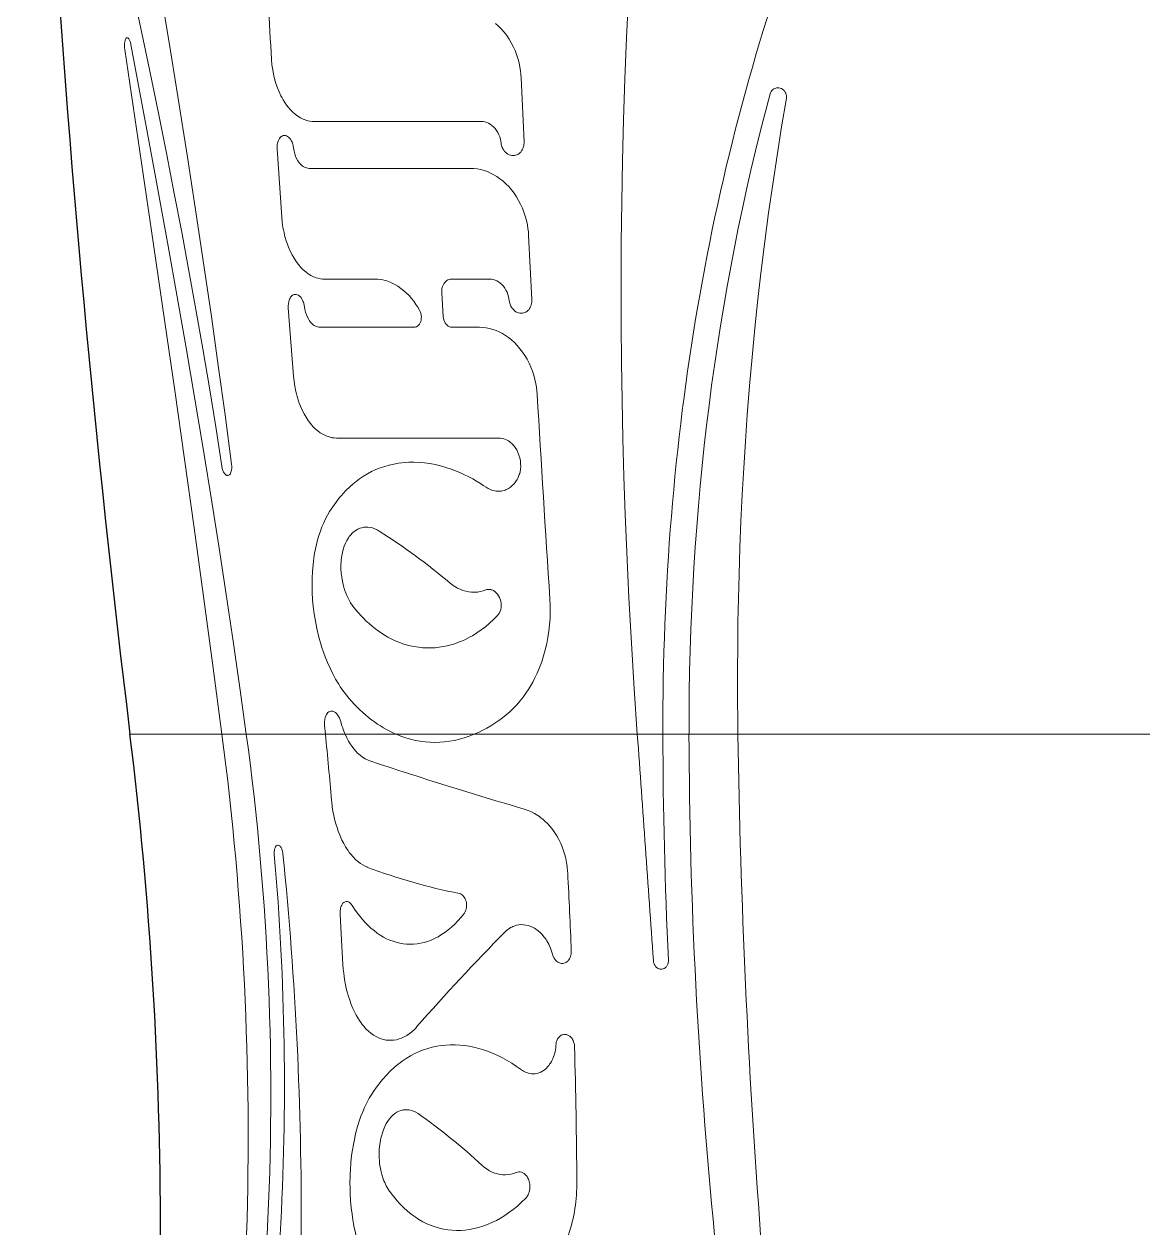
# Model space of a CAD drawing. Extents: x -234 to 800, y -95 to 506.
# Drawn here: x 732.17 to 764.99, y 76.43 to 111.96 of the extents above; entities that cross this region are included whole.
import ezdxf

# ---------------------------------------------------------------- set-up
doc = ezdxf.new("R2010")
doc.units = 0
doc.header["$LTSCALE"] = 7
doc.header["$MEASUREMENT"] = 0
doc.layers.get('0').update_dxf_attribs({"linetype": 'CONTINUOUS', "lineweight": 15})

msp = doc.modelspace()

# ---------------------------------------------------------------- linework, layer by layer
at = {"color": 7, "lineweight": 13, "ltscale": 0.04688}
msp.add_line((746.7506, 110.3895), (746.8362, 108.5163), dxfattribs=at)
at = {"color": 7, "lineweight": 13, "ltscale": 0.122548}
msp.add_line((745.5806, 109.1108), (740.6787, 109.1108), dxfattribs=at)
at = {"color": 7, "lineweight": 13, "ltscale": 0.050332}
msp.add_line((739.727, 106.2978), (739.5914, 108.3065), dxfattribs=at)
at = {"color": 7, "lineweight": 13, "ltscale": 0.118523}
msp.add_line((740.5259, 107.7338), (745.2668, 107.7338), dxfattribs=at)
at = {"color": 7, "lineweight": 13, "ltscale": 0.046895}
msp.add_line((746.9709, 105.7623), (747.0687, 103.8891), dxfattribs=at)
at = {"color": 7, "lineweight": 13, "ltscale": 0.037282}
msp.add_line((742.4729, 104.4836), (740.9817, 104.4836), dxfattribs=at)
at = {"color": 7, "lineweight": 13, "ltscale": 0.027982}
msp.add_line((745.8241, 104.4836), (744.7049, 104.4836), dxfattribs=at)
at = {"color": 7, "lineweight": 13, "ltscale": 0.017467}
msp.add_line((744.4198, 104.078), (744.4626, 103.3806), dxfattribs=at)
at = {"color": 7, "lineweight": 13, "ltscale": 0.050365}
msp.add_line((740.0723, 101.6328), (739.9184, 103.6415), dxfattribs=at)
at = {"color": 7, "lineweight": 13, "ltscale": 0.068987}
msp.add_line((740.8466, 103.0688), (743.606, 103.0688), dxfattribs=at)
at = {"color": 7, "lineweight": 13, "ltscale": 0.020208}
msp.add_line((744.7187, 103.0688), (745.527, 103.0688), dxfattribs=at)
at = {"color": 7, "lineweight": 13, "ltscale": 0.119228}
msp.add_line((746.0969, 99.8186), (741.3278, 99.8186), dxfattribs=at)
at = {"color": 7, "lineweight": 13, "ltscale": 0.006425}
msp.add_line((741.007, 91.1227), (740.9817, 91.3785), dxfattribs=at)
at = {"color": 7, "lineweight": 13, "ltscale": 0.395582}
msp.add_line((751.0951, 91.1227), (735.2719, 91.1227), dxfattribs=at)
at = {"color": 7, "lineweight": 13}
msp.add_line((796.0635, 91.1227), (751.0951, 91.1227), dxfattribs=at)
for points in [[(735.4943, 116.9488), (735.9264, 114.3974), (736.1404, 113.1168), (736.4098, 111.484), (736.6749, 109.8466), (736.958, 108.0577), (737.097, 107.1615), (737.2342, 106.2642), (737.4495, 104.8266), (737.6595, 103.3866), (737.8637, 101.9446), (738.0621, 100.5007), (738.2543, 99.0552)], [(737.9673, 98.989), (737.7874, 100.1424), (737.6004, 101.2933), (737.4066, 102.4412), (737.2065, 103.586), (737.0003, 104.7273), (736.7886, 105.8648), (736.5719, 106.9982), (736.3507, 108.1271), (736.1257, 109.2513), (735.9604, 110.0642), (735.7937, 110.8744), (735.4574, 112.4858), (735.2172, 113.6237), (734.7385, 115.8792)], [(750.1607, 91.1227), (750.0691, 92.4574), (749.987, 93.7925), (749.9494, 94.4618), (749.9143, 95.1311), (749.8817, 95.7975), (749.8516, 96.464), (749.8066, 97.5776), (749.7686, 98.6913), (749.7375, 99.8051), (749.7134, 100.9191), (749.6963, 102.033), (749.6864, 103.147), (749.6837, 104.3499), (749.6895, 105.5527), (749.7038, 106.7552), (749.7266, 107.9574), (749.7581, 109.1592), (749.7983, 110.3605), (749.8473, 111.5613), (749.905, 112.7616), (749.9716, 113.9612), (750.0471, 115.1603)], [(745.9964, 111.9901), (746.0858, 111.9101), (746.1709, 111.8236), (746.2512, 111.7312), (746.3264, 111.6332), (746.3962, 111.53), (746.4605, 111.4222), (746.5189, 111.3102), (746.5711, 111.1944), (746.6171, 111.0754), (746.6566, 110.9536), (746.6895, 110.8295), (746.7156, 110.7035), (746.7319, 110.5994), (746.7436, 110.4946), (746.7506, 110.3895)], [(735.1173, 111.2199), (735.1109, 111.2776), (735.1086, 111.3363), (735.1104, 111.3935), (735.1163, 111.4441), (735.1265, 111.4898), (735.1333, 111.5098), (735.141, 111.5275), (735.1536, 111.5479), (735.1679, 111.5619), (735.1832, 111.5687), (735.199, 111.5681), (735.2153, 111.5604), (735.2313, 111.5462), (735.2417, 111.5332), (735.2516, 111.5178), (735.2695, 111.4811), (735.2846, 111.4379), (735.3003, 111.3723)], [(735.3003, 111.3723), (735.7879, 108.7526), (736.0306, 107.4359), (736.3913, 105.4528), (736.6578, 103.9598), (736.92, 102.4621), (737.1771, 100.9603), (737.4283, 99.4547), (737.6732, 97.9456), (737.8877, 96.5849), (738.0964, 95.2219), (738.2989, 93.8571), (738.4953, 92.4906), (738.6853, 91.1227)], [(737.9708, 91.1227), (737.7038, 93.1442), (737.4314, 95.1642), (737.1539, 97.1824), (736.8716, 99.1982), (736.5851, 101.2113), (736.2949, 103.2211), (735.9039, 105.8952), (735.5104, 108.5617), (735.1173, 111.2199)], [(740.6787, 109.1108), (740.6164, 109.1133), (740.5544, 109.1208), (740.4927, 109.1333), (740.4315, 109.1507), (740.3911, 109.165), (740.3511, 109.1813), (740.3115, 109.1998), (740.2724, 109.2203), (740.1958, 109.2672), (740.1217, 109.3217), (740.0503, 109.3834), (739.9819, 109.4518), (739.9234, 109.5186), (739.8676, 109.5902), (739.8147, 109.6662), (739.7649, 109.7463), (739.7334, 109.8017), (739.7033, 109.8588), (739.6475, 109.9772), (739.5975, 110.1006), (739.5536, 110.2283), (739.5159, 110.3596), (739.4844, 110.4937), (739.4591, 110.63), (739.4392, 110.777), (739.4266, 110.925)], [(754.0572, 109.9183), (754.07, 109.9545), (754.0881, 109.9883), (754.1112, 110.0187), (754.1387, 110.0449), (754.1702, 110.0663), (754.205, 110.0826), (754.2418, 110.0932), (754.2794, 110.0976), (754.317, 110.096), (754.3541, 110.0884), (754.3897, 110.0752), (754.4231, 110.0566), (754.4537, 110.0329), (754.4807, 110.0048), (754.5033, 109.9728), (754.521, 109.9376), (754.5334, 109.9), (754.54, 109.861), (754.5409, 109.8263), (754.5373, 109.792)], [(754.5373, 109.792), (754.3951, 108.9523), (754.2606, 108.1115), (754.1336, 107.2694), (754.0143, 106.4262), (753.9026, 105.582), (753.7983, 104.7367), (753.7015, 103.8905), (753.6122, 103.0434), (753.5303, 102.1955), (753.4557, 101.3468), (753.3883, 100.4974), (753.333, 99.7182), (753.2837, 98.9385), (753.2404, 98.1583), (753.2031, 97.3777), (753.1716, 96.5967), (753.1461, 95.8154), (753.128, 95.112), (753.1147, 94.4083), (753.106, 93.7045), (753.102, 93.0005), (753.1018, 92.532), (753.1036, 92.0634), (753.1075, 91.5931), (753.1134, 91.1227)], [(746.1601, 108.4854), (746.1528, 108.5366), (746.1424, 108.5871), (746.1228, 108.656), (746.0974, 108.7225), (746.0664, 108.7859), (746.0301, 108.8455), (745.9889, 108.9007), (745.9432, 108.9507), (745.8934, 108.995), (745.8456, 109.0293), (745.7954, 109.058), (745.7432, 109.0808), (745.6897, 109.0974), (745.6352, 109.1074), (745.5806, 109.1108)], [(739.5914, 108.3065), (739.5903, 108.3668), (739.595, 108.4265), (739.6053, 108.4832), (739.6213, 108.5362), (739.6381, 108.575), (739.6584, 108.6098), (739.6818, 108.6398), (739.7082, 108.6643), (739.7375, 108.6828), (739.7689, 108.6946), (739.8014, 108.6991), (739.8323, 108.6966), (739.8631, 108.6878), (739.8932, 108.673), (739.9221, 108.6525), (739.9531, 108.6229), (739.9813, 108.5875), (740.0061, 108.5473), (740.0275, 108.503), (740.0394, 108.4725), (740.0496, 108.4408), (740.0584, 108.4068), (740.07, 108.3398)], [(746.8362, 108.5163), (746.8363, 108.4742), (746.8328, 108.4322), (746.8256, 108.3909), (746.8148, 108.3509), (746.8005, 108.3127), (746.7828, 108.2766), (746.7621, 108.2435), (746.7384, 108.213), (746.712, 108.1858), (746.6837, 108.1626), (746.6533, 108.1431), (746.6211, 108.1276), (746.5877, 108.1164), (746.5534, 108.1093), (746.5187, 108.1067), (746.4768, 108.1093), (746.4353, 108.1181), (746.3948, 108.1329), (746.3561, 108.1533), (746.3197, 108.179), (746.2911, 108.2045), (746.2646, 108.2334), (746.2406, 108.2651), (746.2241, 108.291), (746.2093, 108.3181), (746.1963, 108.3463), (746.185, 108.3754), (746.1695, 108.4297), (746.1601, 108.4854)], [(740.07, 108.3398), (740.0772, 108.289), (740.0868, 108.2387), (740.1065, 108.1623), (740.1319, 108.0888), (740.1627, 108.0193), (740.1986, 107.9549), (740.2193, 107.9237), (740.2412, 107.8944), (740.2625, 107.8691), (740.2848, 107.8456), (740.329, 107.8067), (740.3522, 107.7901), (740.376, 107.7755), (740.4125, 107.7575), (740.4499, 107.7444), (740.4878, 107.7365), (740.5259, 107.7338)], [(745.2668, 107.7338), (745.366, 107.7299), (745.4653, 107.7181), (745.5643, 107.6987), (745.6626, 107.6717), (745.7597, 107.6373), (745.8552, 107.5958), (745.9487, 107.5473), (746.0399, 107.4921), (746.1284, 107.4306), (746.2138, 107.3629), (746.3029, 107.2829), (746.3876, 107.1964), (746.4677, 107.1039), (746.5428, 107.0059), (746.6126, 106.9027), (746.6768, 106.795), (746.7353, 106.683), (746.7878, 106.5673), (746.834, 106.4484), (746.8739, 106.3266), (746.9073, 106.2026), (746.9341, 106.0767), (746.951, 105.9725), (746.9633, 105.8676), (746.9709, 105.7623)], [(740.9817, 104.4836), (740.9201, 104.4861), (740.8587, 104.4937), (740.7976, 104.5062), (740.7369, 104.5235), (740.6971, 104.5378), (740.6576, 104.5541), (740.6181, 104.5726), (740.5791, 104.5932), (740.503, 104.6401), (740.4293, 104.6945), (740.3582, 104.7562), (740.2901, 104.8246), (740.2537, 104.8652), (740.2182, 104.9078), (740.1506, 104.9981), (740.0873, 105.0949), (740.0286, 105.1976), (739.9747, 105.3054), (739.9257, 105.4179), (739.8902, 105.5107), (739.8579, 105.6057), (739.8289, 105.7027), (739.8094, 105.7762), (739.7918, 105.8505), (739.776, 105.9262), (739.7621, 106.0025), (739.7409, 106.1496), (739.727, 106.2978)], [(743.7691, 103.5749), (743.7187, 103.6595), (743.6654, 103.7412), (743.6006, 103.8313), (743.5324, 103.9167), (743.4609, 103.9973), (743.3864, 104.0728), (743.3088, 104.1429), (743.2229, 104.2116), (743.1343, 104.2733), (743.0435, 104.3277), (742.9506, 104.3745), (742.9033, 104.3951), (742.8556, 104.4135), (742.8084, 104.4297), (742.7609, 104.4438), (742.6889, 104.4611), (742.6168, 104.4736), (742.5447, 104.4811), (742.4729, 104.4836)], [(744.7049, 104.4836), (744.6695, 104.4809), (744.6346, 104.4728), (744.601, 104.4596), (744.5695, 104.4415), (744.5367, 104.4154), (744.5072, 104.3839), (744.4815, 104.3478), (744.46, 104.3077), (744.4429, 104.2644), (744.4343, 104.2353), (744.4276, 104.2052), (744.4227, 104.1737), (744.4197, 104.1417), (744.4198, 104.078)], [(746.4013, 103.8582), (746.3937, 103.9094), (746.383, 103.9601), (746.3631, 104.0289), (746.3375, 104.0953), (746.3064, 104.1587), (746.2702, 104.2183), (746.2291, 104.2734), (746.1835, 104.3235), (746.134, 104.3677), (746.0866, 104.402), (746.0368, 104.4308), (745.9851, 104.4536), (745.9321, 104.4702), (745.8782, 104.4802), (745.8241, 104.4836)], [(739.9184, 103.6415), (739.9167, 103.7018), (739.9206, 103.7615), (739.9303, 103.8182), (739.9455, 103.8712), (739.956, 103.8975), (739.968, 103.9221), (739.9863, 103.9519), (740.0071, 103.9778), (740.0302, 103.9993), (740.0589, 104.0178), (740.0898, 104.0296), (740.1219, 104.0341), (740.1525, 104.0316), (740.1829, 104.0228), (740.2128, 104.0079), (740.2416, 103.9875), (740.2725, 103.9578), (740.3006, 103.9225), (740.3255, 103.8822), (740.3471, 103.838), (740.3593, 103.8067), (740.3699, 103.7743), (740.3857, 103.7071), (740.3906, 103.6748)], [(747.0687, 103.8891), (747.0692, 103.847), (747.066, 103.805), (747.0592, 103.7637), (747.0488, 103.7237), (747.035, 103.6855), (747.0177, 103.6494), (746.9975, 103.6162), (746.9743, 103.5857), (746.9484, 103.5585), (746.9206, 103.5353), (746.8907, 103.5159), (746.859, 103.5004), (746.8261, 103.4891), (746.7923, 103.4821), (746.758, 103.4795), (746.7166, 103.4821), (746.6755, 103.4909), (746.6354, 103.5057), (746.5971, 103.5261), (746.561, 103.5518), (746.5326, 103.5774), (746.5062, 103.6063), (746.4823, 103.638), (746.466, 103.6636), (746.4513, 103.6904), (746.4381, 103.7188), (746.4267, 103.7482), (746.4109, 103.8024), (746.4013, 103.8582)], [(740.3906, 103.6748), (740.4047, 103.5899), (740.4245, 103.5104), (740.4502, 103.4338), (740.4818, 103.3613), (740.5187, 103.2941), (740.5394, 103.2625), (740.5614, 103.2327), (740.5839, 103.2056), (740.6075, 103.1806), (740.6515, 103.1417), (740.6746, 103.1251), (740.6981, 103.1105), (740.7344, 103.0925), (740.7714, 103.0794), (740.809, 103.0715), (740.8466, 103.0688)], [(743.606, 103.0688), (743.6246, 103.0698), (743.6429, 103.0729), (743.6611, 103.078), (743.6789, 103.0851), (743.7122, 103.1049), (743.742, 103.1314), (743.7666, 103.1626), (743.7873, 103.1988), (743.8035, 103.2387), (743.8152, 103.2823), (743.8217, 103.3277), (743.8232, 103.3741), (743.8187, 103.4268), (743.8079, 103.4791), (743.7912, 103.529), (743.7691, 103.5749)], [(744.4626, 103.3806), (744.4686, 103.3316), (744.4805, 103.2833), (744.498, 103.2373), (744.5198, 103.1962), (744.5459, 103.1595), (744.5762, 103.1279), (744.609, 103.1029), (744.6445, 103.0842), (744.6814, 103.0727), (744.7187, 103.0688)], [(745.527, 103.0688), (745.6251, 103.0649), (745.7233, 103.0531), (745.8212, 103.0337), (745.9185, 103.0067), (746.0146, 102.9722), (746.1092, 102.9307), (746.2019, 102.8822), (746.2922, 102.8271), (746.38, 102.7655), (746.4647, 102.698), (746.5533, 102.6178), (746.6376, 102.5313), (746.7174, 102.4388), (746.7922, 102.3408), (746.8618, 102.2376), (746.926, 102.1299), (746.9845, 102.018), (747.0371, 101.9024), (747.0836, 101.7835), (747.1238, 101.6619), (747.1576, 101.538), (747.1849, 101.4122), (747.2024, 101.3078), (747.2153, 101.2027), (747.2237, 101.0973)], [(741.3278, 99.8186), (741.267, 99.8211), (741.2063, 99.8287), (741.1459, 99.8412), (741.0859, 99.8586), (741.0466, 99.8728), (741.0077, 99.889), (740.9684, 99.9076), (740.9296, 99.9283), (740.8541, 99.9752), (740.781, 100.0296), (740.7103, 100.0912), (740.6426, 100.1595), (740.6062, 100.2002), (740.5708, 100.2428), (740.5031, 100.3331), (740.4398, 100.43), (740.3809, 100.5326), (740.3267, 100.6404), (740.2772, 100.7528), (740.2412, 100.8456), (740.2084, 100.9406), (740.1788, 101.0375), (740.1588, 101.1113), (740.1406, 101.1859), (740.1099, 101.3371), (740.0875, 101.4844), (740.0723, 101.6328)], [(746.632, 98.5984), (746.6567, 98.6443), (746.6782, 98.6926), (746.6965, 98.7428), (746.7081, 98.7816), (746.7178, 98.8212), (746.7317, 98.9025), (746.7379, 98.9856), (746.7366, 99.0696), (746.7278, 99.1533), (746.7115, 99.236), (746.6882, 99.3163), (746.6579, 99.3938), (746.621, 99.4674), (746.5779, 99.5363), (746.5541, 99.5687), (746.5289, 99.5997), (746.5024, 99.6289), (746.4748, 99.6564), (746.4471, 99.6811), (746.4184, 99.704), (746.3787, 99.7316), (746.3376, 99.7558), (746.2953, 99.7762), (746.2466, 99.7946), (746.1971, 99.8079), (746.147, 99.8159), (746.0969, 99.8186)], [(738.2543, 99.0552), (738.2593, 98.9913), (738.2579, 98.9277), (738.2546, 98.897), (738.2497, 98.8677), (738.2435, 98.8416), (738.2358, 98.8172), (738.223, 98.7876), (738.2077, 98.7623), (738.1899, 98.7421), (738.1687, 98.7271), (738.1575, 98.7225), (738.146, 98.7199), (738.1342, 98.7193), (738.1224, 98.7208), (738.1095, 98.7246), (738.0966, 98.7307), (738.0713, 98.7493), (738.0479, 98.7751), (738.0338, 98.7951), (738.021, 98.8172), (737.9988, 98.8667), (737.9811, 98.9226), (737.9673, 98.989)], [(741.1285, 97.6591), (741.2213, 97.8025), (741.3191, 97.9397), (741.3703, 98.0065), (741.4228, 98.0717), (741.4756, 98.1339), (741.5296, 98.1946), (741.6192, 98.2888), (741.7119, 98.3784), (741.8075, 98.4633), (741.9059, 98.5433), (742.0071, 98.6184), (742.1228, 98.6958), (742.2417, 98.7669), (742.3636, 98.8315), (742.4884, 98.8896), (742.616, 98.9409), (742.7462, 98.9855), (742.8787, 99.0233), (743.0134, 99.0542), (743.1502, 99.0783), (743.2496, 99.0913), (743.3499, 99.1007), (743.4509, 99.1066), (743.5272, 99.1087), (743.6037, 99.1088), (743.7578, 99.103), (743.9128, 99.0894), (744.0686, 99.0679), (744.2248, 99.0387), (744.3811, 99.0019), (744.5374, 98.9576), (744.6934, 98.9059), (744.8252, 98.8564), (744.9564, 98.8018), (745.0869, 98.7422), (745.2165, 98.6776), (745.3308, 98.6162), (745.4441, 98.5511), (745.5565, 98.4823), (745.64, 98.4284), (745.7229, 98.3725)], [(745.7229, 98.3725), (745.7839, 98.3346), (745.8474, 98.3036), (745.9127, 98.2799), (745.9799, 98.2637), (746.0139, 98.2585), (746.048, 98.2554), (746.0819, 98.2543), (746.1157, 98.2552), (746.1606, 98.2595), (746.2051, 98.2675), (746.249, 98.279), (746.2813, 98.2899), (746.3131, 98.3028), (746.3448, 98.3178), (746.3758, 98.3348), (746.4062, 98.3538), (746.4357, 98.3746), (746.4916, 98.4213), (746.5433, 98.4746), (746.5902, 98.5339), (746.632, 98.5984)], [(741.6965, 92.1815), (741.6262, 92.2667), (741.558, 92.3553), (741.492, 92.4473), (741.4438, 92.5183), (741.3969, 92.5911), (741.3069, 92.7414), (741.222, 92.8978), (741.1423, 93.0598), (741.068, 93.2267), (740.999, 93.3982), (740.9501, 93.5315), (740.9045, 93.667), (740.8621, 93.8043), (740.8324, 93.9084), (740.8045, 94.0133), (740.7544, 94.2254), (740.7118, 94.4399), (740.6767, 94.6561), (740.6493, 94.8734), (740.6303, 95.081), (740.6184, 95.2886), (740.6137, 95.4956), (740.6163, 95.7013), (740.6263, 95.9053), (740.6438, 96.1068), (740.6554, 96.2064), (740.669, 96.3052), (740.69, 96.4355), (740.7145, 96.5639), (740.7425, 96.6903), (740.7772, 96.8261), (740.8161, 96.959), (740.8593, 97.0886), (740.9068, 97.2146), (740.9563, 97.3317), (741.0099, 97.4451), (741.0673, 97.5543), (741.1285, 97.6591)], [(741.8446, 94.8419), (741.7938, 94.9093), (741.7463, 94.9812), (741.702, 95.0572), (741.6612, 95.1369), (741.636, 95.1919), (741.6123, 95.2481), (741.57, 95.3641), (741.5344, 95.4838), (741.5057, 95.6064), (741.4841, 95.7309), (741.4696, 95.8564), (741.4623, 95.9833), (741.4626, 96.1095), (741.4657, 96.1733), (741.4708, 96.2365), (741.4776, 96.2968), (741.4863, 96.3563), (741.5054, 96.4552), (741.53, 96.5509), (741.5601, 96.6427), (741.5956, 96.7299), (741.6364, 96.8118), (741.6825, 96.8877), (741.7075, 96.9234), (741.7339, 96.9573), (741.7599, 96.9877), (741.7871, 97.0164), (741.8259, 97.0527), (741.8665, 97.0854), (741.9087, 97.1144), (741.9615, 97.144), (742.0162, 97.1679), (742.0726, 97.1859), (742.1304, 97.1978), (742.1893, 97.2035), (742.2562, 97.2027), (742.3236, 97.1942), (742.391, 97.1781), (742.4578, 97.1547), (742.5238, 97.1242), (742.5884, 97.087)], [(744.6547, 95.5686), (744.7274, 95.5117), (744.8028, 95.4607), (744.8805, 95.4158), (744.9602, 95.3775), (745.0429, 95.3454), (745.127, 95.3207), (745.2119, 95.3033), (745.2974, 95.2935), (745.3829, 95.2914), (745.4682, 95.2969), (745.5527, 95.31), (745.636, 95.3306), (745.7177, 95.3588)], [(745.7177, 95.3588), (745.7461, 95.368), (745.7754, 95.3736), (745.8054, 95.3755), (745.828, 95.3746), (745.8506, 95.3716), (745.8731, 95.3667), (745.8952, 95.3597), (745.9176, 95.3506), (745.9396, 95.3395), (745.9818, 95.3118), (746.0208, 95.2775), (746.0559, 95.2375), (746.0876, 95.1909), (746.1144, 95.1398), (746.136, 95.0845), (746.1516, 95.0268), (746.161, 94.9671), (746.1641, 94.9067), (746.1606, 94.8473), (746.1505, 94.7896), (746.135, 94.7375), (746.114, 94.6891), (746.0876, 94.6452), (746.0562, 94.6067)], [(747.5943, 95.095), (747.6032, 94.9048), (747.6048, 94.7149), (747.599, 94.5255), (747.5859, 94.3372), (747.5654, 94.1504), (747.5377, 93.9654), (747.5028, 93.7827), (747.4607, 93.6027), (747.4116, 93.4258), (747.3554, 93.2525), (747.2925, 93.0832), (747.2228, 92.9183), (747.1854, 92.8376), (747.1465, 92.7582), (747.0921, 92.6543), (747.035, 92.553), (746.975, 92.4542), (746.8927, 92.3291), (746.8059, 92.209), (746.7149, 92.094), (746.6199, 91.9846), (746.5209, 91.8808), (746.4183, 91.7831), (746.3122, 91.6917)], [(746.0562, 94.6067), (745.9419, 94.4913), (745.8238, 94.3824), (745.7022, 94.2802), (745.5774, 94.185), (745.4495, 94.097), (745.3189, 94.0164), (745.2526, 93.979), (745.1857, 93.9435), (745.0957, 93.8993), (745.0048, 93.8586), (744.913, 93.8215), (744.8019, 93.7819), (744.6898, 93.7475), (744.577, 93.7186), (744.4635, 93.6951), (744.3496, 93.6771), (744.2268, 93.664), (744.1039, 93.6573), (743.981, 93.6571), (743.8583, 93.6633), (743.736, 93.676), (743.6143, 93.6951), (743.4934, 93.7207), (743.3735, 93.7525), (743.2828, 93.781), (743.1929, 93.8131), (743.1038, 93.8487), (743.0375, 93.8778), (742.9717, 93.9088), (742.8417, 93.9766), (742.7142, 94.0519), (742.5892, 94.1346), (742.4882, 94.2082), (742.3892, 94.2865), (742.2922, 94.3693), (742.1973, 94.4566), (742.136, 94.5164), (742.0757, 94.5781), (741.9581, 94.7067), (741.8446, 94.8419)], [(740.9817, 91.3785), (740.9781, 91.4396), (740.9798, 91.4998), (740.9866, 91.5579), (740.9989, 91.6131), (741.0158, 91.6622), (741.0377, 91.7061), (741.0583, 91.7361), (741.0817, 91.7614), (741.1076, 91.7812), (741.1356, 91.7951), (741.1659, 91.8028), (741.1972, 91.8037), (741.2289, 91.7977), (741.2472, 91.7912), (741.2653, 91.7827), (741.3006, 91.7595), (741.3339, 91.7291), (741.3645, 91.6924), (741.3931, 91.6489), (741.4179, 91.6012), (741.4387, 91.5499), (741.4555, 91.4958)], [(741.586, 91.1227), (741.6361, 91.017), (741.686, 90.9243), (741.7354, 90.8425), (741.7892, 90.7633), (741.8437, 90.692), (741.8984, 90.6281), (741.953, 90.5715), (741.9891, 90.5376), (742.0252, 90.5064), (742.0973, 90.4517), (742.169, 90.4065), (742.2405, 90.3701), (742.3116, 90.3422)], [(745.3743, 91.1227), (745.229, 91.0665), (745.0838, 91.0181), (744.9388, 90.9774), (744.794, 90.9444), (744.6496, 90.9187), (744.5054, 90.9005), (744.3615, 90.8896), (744.218, 90.8859), (744.0748, 90.8895), (743.9319, 90.9005), (743.7894, 90.9187), (743.6472, 90.9443), (743.5053, 90.9774), (743.3637, 91.0181), (743.2225, 91.0665), (743.0817, 91.1227)], [(742.2471, 87.2171), (742.1754, 87.2482), (742.1038, 87.2866), (742.0323, 87.3327), (741.9609, 87.3871), (741.8895, 87.4504), (741.8178, 87.5235), (741.7451, 87.6088), (741.7083, 87.6565), (741.6716, 87.7076), (741.6361, 87.7605), (741.6007, 87.8171), (741.5462, 87.9122), (741.492, 88.0185), (741.4377, 88.1386), (741.3837, 88.2758), (741.3472, 88.3816), (741.3115, 88.4985), (741.2772, 88.6282), (741.2515, 88.7416), (741.2279, 88.8649), (741.2075, 88.997), (741.1911, 89.1354), (741.1868, 89.182)], [(746.8694, 88.9159), (746.9615, 88.8847), (747.0539, 88.8454), (747.1464, 88.7975), (747.1932, 88.7699), (747.24, 88.7399), (747.2862, 88.7079), (747.3324, 88.6733), (747.3949, 88.6223), (747.4575, 88.5659), (747.5203, 88.5037), (747.6004, 88.4146), (747.6402, 88.3659), (747.6797, 88.3143), (747.7386, 88.2303), (747.797, 88.1372), (747.8548, 88.0331), (747.8834, 87.9763), (747.9117, 87.9159), (747.9541, 87.8154), (747.9948, 87.7041), (748.0328, 87.5804), (748.0603, 87.4722), (748.0842, 87.3546), (748.1033, 87.228), (748.1161, 87.0954), (748.1187, 87.0528)], [(739.5061, 87.5961), (739.5039, 87.6466), (739.5057, 87.6884), (739.5097, 87.7216), (739.5149, 87.7483), (739.5217, 87.773), (739.5291, 87.793), (739.5445, 87.823), (739.5612, 87.8441), (739.5796, 87.8582), (739.5976, 87.8653), (739.6162, 87.8664), (739.6353, 87.8619), (739.6499, 87.8546), (739.6645, 87.8439), (739.6837, 87.8244), (739.7037, 87.7959), (739.7245, 87.7551), (739.7405, 87.7106), (739.7483, 87.6816), (739.7555, 87.6458), (739.76, 87.612)], [(745.0846, 85.8712), (745.0981, 85.8909), (745.111, 85.9138), (745.1212, 85.9358), (745.1309, 85.9617), (745.1405, 85.996), (745.148, 86.0381), (745.1511, 86.0738), (745.1513, 86.1141), (745.1485, 86.1503), (745.1434, 86.1842), (745.1336, 86.2258), (745.1225, 86.2594), (745.1102, 86.289), (745.097, 86.3148), (745.0805, 86.3417), (745.0639, 86.3643), (745.0474, 86.3831), (745.0312, 86.399), (744.999, 86.4234), (744.967, 86.4399), (744.9347, 86.4497)], [(741.4368, 85.8325), (741.4357, 85.8925), (741.4391, 85.9442), (741.4452, 85.9866), (741.453, 86.022), (741.4624, 86.0541), (741.4725, 86.081), (741.4842, 86.1063), (741.4965, 86.1279), (741.5212, 86.1611), (741.5431, 86.1822), (741.5656, 86.1975), (741.5886, 86.2078), (741.6121, 86.2132), (741.6277, 86.2143), (741.6434, 86.2133), (741.6598, 86.2102), (741.6763, 86.205), (741.7051, 86.1907), (741.7338, 86.1695), (741.7628, 86.1396), (741.7924, 86.0986)], [(741.7924, 86.0986), (741.8832, 85.9604), (741.9741, 85.8346), (742.0654, 85.7202), (742.1568, 85.6161), (742.2486, 85.5214), (742.3406, 85.4356), (742.4331, 85.3579), (742.5253, 85.2884), (742.6179, 85.2262), (742.7108, 85.1711), (742.8039, 85.1228), (742.8974, 85.0811), (742.9911, 85.0457), (743.0851, 85.0166), (743.1865, 84.9922), (743.288, 84.9747), (743.3898, 84.9641), (743.4918, 84.9603), (743.5941, 84.9634), (743.6967, 84.9732), (743.7994, 84.99), (743.9024, 85.0137), (744.0055, 85.0445), (744.1087, 85.0826), (744.212, 85.1281), (744.3152, 85.1812), (744.4182, 85.2422), (744.5146, 85.3068), (744.6106, 85.3789), (744.7063, 85.459), (744.8016, 85.5476), (744.8966, 85.6453), (744.991, 85.7529), (745.0846, 85.8712)], [(747.672, 84.6661), (747.6447, 84.76), (747.6151, 84.8424), (747.584, 84.9152), (747.56, 84.9648), (747.5355, 85.0108), (747.5091, 85.056), (747.4825, 85.0978), (747.4522, 85.1414), (747.4219, 85.1813), (747.3649, 85.2479), (747.3083, 85.3047), (747.2515, 85.3536), (747.2158, 85.3808), (747.1798, 85.4056), (747.1435, 85.4281), (747.1073, 85.4483), (747.0352, 85.4818), (746.9636, 85.5068), (746.8924, 85.5238), (746.8218, 85.533), (746.7512, 85.5348), (746.6813, 85.5289), (746.612, 85.5154), (746.5434, 85.494), (746.5093, 85.4802), (746.4754, 85.4642), (746.4417, 85.4461), (746.4083, 85.4256), (746.3639, 85.3945), (746.32, 85.3587), (746.2767, 85.3178)], [(748.224, 84.7665), (748.2236, 84.7215), (748.2196, 84.6808), (748.2112, 84.6379), (748.2008, 84.6026), (748.1905, 84.5758), (748.1796, 84.5524), (748.1655, 84.5275), (748.1507, 84.5055), (748.1339, 84.4845), (748.1168, 84.4665), (748.0981, 84.4501), (748.0794, 84.4364), (748.0431, 84.4166), (748.0068, 84.404), (747.97, 84.398), (747.9327, 84.3985), (747.8948, 84.4057), (747.8565, 84.4198), (747.827, 84.436), (747.7976, 84.4574), (747.7679, 84.4854), (747.7382, 84.5216), (747.7148, 84.5582), (747.6927, 84.6039), (747.682, 84.6325), (747.672, 84.6661)], [(743.6929, 82.5402), (743.6559, 82.4993), (743.6187, 82.461), (743.544, 82.3921), (743.4692, 82.3328), (743.3942, 82.2822), (743.3191, 82.2399), (743.2439, 82.2053), (743.1684, 82.1781), (743.0927, 82.158), (743.0169, 82.145), (742.9414, 82.1391), (742.8662, 82.14), (742.7911, 82.1478), (742.7163, 82.1626), (742.6417, 82.1845), (742.5672, 82.2136), (742.493, 82.2503), (742.4188, 82.2948), (742.3448, 82.3477), (742.2708, 82.4096), (742.1972, 82.4811), (742.1247, 82.5621), (742.0885, 82.6069), (742.0524, 82.6547), (742.0044, 82.7237), (741.9566, 82.7993), (741.9087, 82.8823), (741.8603, 82.9751), (741.8127, 83.0767), (741.7656, 83.1892), (741.719, 83.3157), (741.6735, 83.4581), (741.6514, 83.5365), (741.6298, 83.6204), (741.5972, 83.7663), (741.5678, 83.9286), (741.5549, 84.0162), (741.5434, 84.1079), (741.5315, 84.2286), (741.5231, 84.3523)], [(751.0728, 84.4959), (751.0725, 84.462), (751.0691, 84.4311), (751.0622, 84.3993), (751.0534, 84.3727), (751.0438, 84.3505), (751.0336, 84.3316), (751.0124, 84.3011), (750.9973, 84.2845), (750.9818, 84.2704), (750.95, 84.2487), (750.9181, 84.2347), (750.886, 84.2272), (750.8538, 84.2255), (750.8214, 84.2296), (750.7971, 84.2365), (750.7731, 84.2468), (750.7424, 84.2658), (750.7253, 84.2798), (750.7081, 84.2969), (750.6941, 84.3135), (750.6803, 84.333), (750.6677, 84.3545), (750.6558, 84.3797), (750.6463, 84.4059), (750.6381, 84.4379), (750.6323, 84.48)], [(747.7714, 81.9939), (747.7753, 82.0346), (747.7818, 82.0704), (747.7899, 82.1008), (747.7987, 82.1268), (747.8104, 82.1543), (747.8228, 82.1782), (747.8379, 82.2024), (747.8533, 82.223), (747.8783, 82.25), (747.9037, 82.2712), (747.9291, 82.2876), (747.9483, 82.2971), (747.9674, 82.3045), (748.0058, 82.3134), (748.0449, 82.3149), (748.0847, 82.309), (748.1244, 82.2952), (748.1444, 82.2852), (748.1644, 82.2727), (748.1839, 82.258), (748.2034, 82.2406), (748.2327, 82.2078), (748.2472, 82.1878), (748.2616, 82.1648), (748.276, 82.1374), (748.2896, 82.1054), (748.3022, 82.0667), (748.3125, 82.0194), (748.3164, 81.989), (748.3184, 81.9569)], [(742.3682, 80.5594), (742.4381, 80.6655), (742.5088, 80.7662), (742.5802, 80.8618), (742.6342, 80.9302), (742.6886, 80.9959), (742.7985, 81.1197), (742.91, 81.2338), (743.0229, 81.3387), (743.1373, 81.4349), (743.1975, 81.4817), (743.258, 81.5263), (743.3803, 81.609), (743.5041, 81.6834), (743.6293, 81.7496), (743.7558, 81.8079), (743.8836, 81.8585), (744.0127, 81.9016), (744.143, 81.9374), (744.2745, 81.9658), (744.4071, 81.9871), (744.5408, 82.0012), (744.6757, 82.0084), (744.8115, 82.0085), (744.9484, 82.0017), (745.0863, 81.9878), (745.2252, 81.967), (745.3649, 81.939), (745.5055, 81.9039), (745.647, 81.8615), (745.7894, 81.8116), (745.9259, 81.7571), (746.0632, 81.6954), (746.2012, 81.6264), (746.3399, 81.55), (746.4792, 81.4657), (746.619, 81.3735), (746.7593, 81.2728)], [(746.7593, 81.2728), (746.8179, 81.2336), (746.8768, 81.203), (746.9357, 81.1802), (746.9948, 81.1648), (747.0539, 81.1564), (747.1131, 81.1548), (747.1669, 81.1594), (747.221, 81.1698), (747.275, 81.1862), (747.3285, 81.2088), (747.3817, 81.2379), (747.4337, 81.2736), (747.4849, 81.3167), (747.5355, 81.3688), (747.5616, 81.4), (747.5878, 81.4349), (747.6132, 81.4725), (747.6378, 81.5136), (747.6717, 81.5797), (747.7034, 81.6558), (747.7183, 81.699), (747.7324, 81.7466), (747.7454, 81.7994), (747.7568, 81.8579), (747.7657, 81.9229), (747.7714, 81.9939)], [(741.9038, 76.431), (741.8792, 76.5344), (741.8555, 76.6436), (741.8343, 76.7515), (741.8141, 76.8652), (741.7876, 77.0392), (741.7646, 77.2269), (741.7462, 77.4264), (741.7327, 77.6512), (741.7287, 77.7667), (741.7267, 77.9993), (741.7287, 78.1144), (741.7327, 78.2299), (741.7385, 78.3424), (741.7549, 78.5566), (741.7769, 78.7571), (741.8007, 78.926), (741.8273, 79.0837), (741.8563, 79.2307), (741.8792, 79.3342), (741.9028, 79.432), (741.9519, 79.6121), (742.0003, 79.7672), (742.0504, 79.9098), (742.1022, 80.0419), (742.1553, 80.1646), (742.2248, 80.3084), (742.2958, 80.4396), (742.3682, 80.5594)], [(742.8699, 77.7422), (742.8193, 77.8216), (742.7939, 77.8671), (742.7689, 77.9161), (742.746, 77.9656), (742.7234, 78.0194), (742.6921, 78.1049), (742.6615, 78.2042), (742.6333, 78.3188), (742.6203, 78.384), (742.6088, 78.4534), (742.5991, 78.5273), (742.5913, 78.6073), (742.5861, 78.6914), (742.584, 78.7772), (742.5851, 78.8626), (742.5891, 78.9447), (742.5951, 79.0159), (742.603, 79.0843), (742.6224, 79.2054), (742.635, 79.266), (742.6485, 79.3224), (742.6776, 79.4238), (742.7085, 79.5119), (742.7296, 79.5639), (742.751, 79.6117), (742.7947, 79.6966), (742.8392, 79.7695), (742.888, 79.8369), (742.9385, 79.8958), (742.9899, 79.946), (743.0479, 79.9928), (743.1065, 80.0307), (743.1657, 80.0603), (743.2253, 80.0821), (743.2853, 80.0964), (743.3458, 80.1036), (743.4066, 80.1036), (743.4678, 80.0965), (743.5315, 80.0816), (743.5955, 80.0587), (743.66, 80.0274), (743.7246, 79.9873)], [(745.6055, 78.4688), (745.6789, 78.406), (745.7528, 78.3525), (745.8272, 78.3074), (745.902, 78.2702), (745.9796, 78.2397), (746.0574, 78.2169), (746.1356, 78.2014), (746.2139, 78.1931), (746.2925, 78.1919), (746.3712, 78.1978), (746.4501, 78.2108), (746.529, 78.2312), (746.608, 78.2591)], [(746.608, 78.2591), (746.6462, 78.2708), (746.6844, 78.2757), (746.7226, 78.2741), (746.7608, 78.2658), (746.7992, 78.2506), (746.8376, 78.2276), (746.8664, 78.2044), (746.895, 78.1754), (746.9233, 78.1389), (746.9504, 78.0935), (746.9636, 78.066), (746.9763, 78.0342), (746.9882, 77.9967), (746.9987, 77.952), (747.0047, 77.9135), (747.0081, 77.8714), (747.0085, 77.8269), (747.0056, 77.7847), (746.9965, 77.727), (746.9842, 77.6794), (746.97, 77.6398), (746.955, 77.6064), (746.9383, 77.5761), (746.9213, 77.55), (746.9036, 77.527), (746.8855, 77.507)], [(746.8855, 77.507), (746.7627, 77.386), (746.6397, 77.2752), (746.5168, 77.174), (746.3939, 77.0818), (746.2713, 76.9981), (746.1489, 76.9224), (746.0266, 76.8545), (745.8942, 76.7893), (745.7622, 76.7325), (745.6307, 76.6839), (745.4997, 76.6434), (745.3693, 76.6108), (745.2396, 76.5859), (745.1106, 76.5686), (744.9823, 76.559), (744.8548, 76.5568), (744.728, 76.5622), (744.602, 76.5751), (744.4767, 76.5957), (744.3523, 76.6239), (744.2287, 76.66), (744.106, 76.704), (744.045, 76.7291), (743.9842, 76.7562), (743.8681, 76.8143), (743.753, 76.8802), (743.639, 76.9542), (743.5261, 77.0368), (743.4143, 77.1282), (743.3035, 77.2291), (743.2485, 77.2833), (743.1937, 77.3402), (743.1119, 77.4306), (743.0307, 77.5275), (742.95, 77.6312), (742.8699, 77.7422)]]:
    msp.add_lwpolyline(points, dxfattribs=at)
at = {"color": 7, "lineweight": 30}
for centre, radius, start, end in [((1151.1677, 142.031), 419, 179.999995, 186.978645), ((615.2477, 76.431), 120.92, 0, 6.97865)]:
    msp.add_arc(centre, radius, start, end, dxfattribs=at)
at = {"color": 7, "lineweight": 13}
for centre, radius, start, end in [((1253.625, 141.9813), 515.1355, 183.086626, 183.45633), ((1453.8128, 141.7138), 707.7555, 183.2898785, 183.7767208), ((732.0704, 80.6175), 19.5419, 49.91253, 57.43622), ((743.9119, 94.5858), 3.7596, 292.89385, 309.67073), ((743.9065, 92.1431), 2.535, 194.79365, 203.73565), ((647.1588, 79.2827), 91.5809, 358.215599, 7.42828), ((660.5656, 80.5041), 78.8388, 357.038591, 7.740618), ((-2166.1471, -119.2946), 2923.8889, 3.9963556, 4.1268519), ((902.7403, 91.5419), 151.831, 180.158182, 182.659848), ((904.3984, 91.5913), 152.7224, 180.17579, 185.69696), ((999.01, 94.9294), 245.9266, 180.886909, 184.31382), ((783.5776, 214.3823), 130.7251, 251.598607, 253.691889), ((662.2399, 80.8124), 77.5638, 356.761811, 5.017535), ((634.8665, 76.9755), 105.4314, 359.704096, 5.790179), ((748.2006, 103.0077), 16.8763, 249.34216, 258.84234), ((790.6088, 41.4751), 62.3496, 135.317987, 138.804539), ((733.9319, 65.9416), 17.1228, 47.02026, 55.11556), ((743.4956, 77.9492), 4.891, 341.91536, 0.54042)]:
    msp.add_arc(centre, radius, start, end, dxfattribs=at)
for centre, major_axis, ratio, start_param, end_param in [((2914.9006, -847.2438), (2158.3582, -966.1766), 0.1614951, 3.1518067, 3.2141481), ((1289.4475, -126.6978), (531.6854, -246.8157), 0.3268341, 3.1980546, 3.2928156), ((744.9223, 99.6759), (-1.0294, -8.7715), 0.5675699, 5.7996711, 6.116592), ((643.6292, 76.431), (0, -120.92), 0.8113185, 1.6764423, 1.6925967), ((677.5813, 76.431), (0, -120.92), 0.5856029, 1.6397849, 1.6587508), ((643.6292, 76.431), (0, -120.92), 0.8113185, 1.6363518, 1.6486246), ((677.5813, 76.431), (0, -120.92), 0.5856029, 1.5837335, 1.6165111)]:
    msp.add_ellipse(centre, major_axis=major_axis, ratio=ratio, start_param=start_param, end_param=end_param, dxfattribs=at)

doc.saveas('drawing.dxf')
